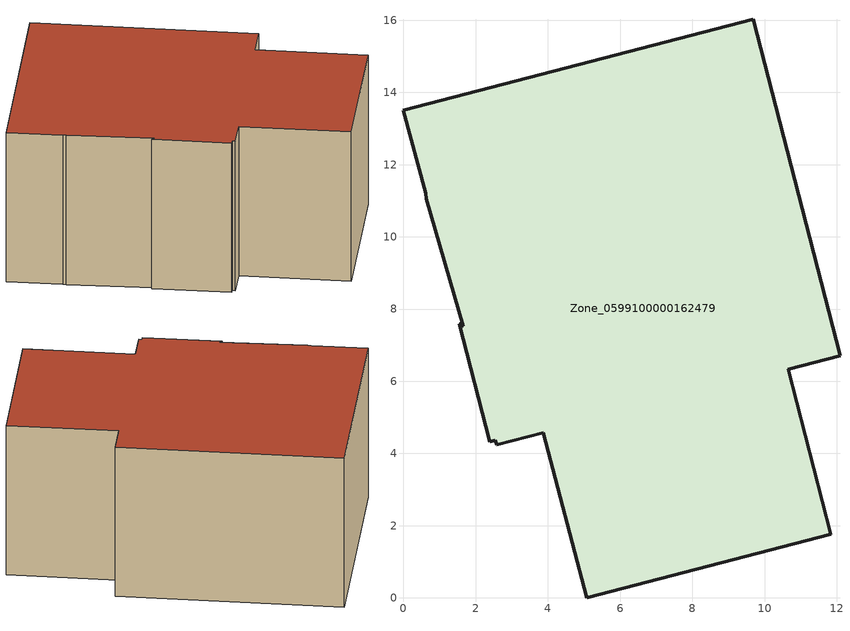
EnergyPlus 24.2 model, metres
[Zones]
Zone_0599100000162479
 floor ground (C_G): 10.65,6.34 11.84,1.76 5.07,0 3.87,4.58 2.58,4.24 2.55,4.37 2.39,4.33 1.54,7.59 1.66,7.52 0.64,11.06 0.62,11.21 0,13.51 9.69,16.03 12.09,6.71 z0
 wall outside (C_F): 11.84,1.76 10.65,6.34 12.09,6.71 9.69,16.03 0,13.51 0.62,11.21 0.64,11.06 1.66,7.52 1.54,7.59 2.39,4.33 2.55,4.37 2.58,4.24 3.87,4.58 5.07,0 11.84,1.76 z0:7.02
 roof outside (C_R): 0.62,11.21 0.64,11.06 1.66,7.52 1.54,7.59 2.39,4.33 2.55,4.37 2.58,4.24 3.87,4.58 5.07,0 11.84,1.76 10.65,6.34 12.09,6.71 9.69,16.03 0,13.51 z7.02
[BUILDING]
Pand.0599100000162479: North Axis=0; Terrain=City; Loads Convergence Tolerance Value=0.04; Temperature Convergence Tolerance Value=0.4; Solar Distribution=FullExterior; Maximum Number of Warmup Days=25; Minimum Number of Warmup Days=1
[Site:Location]
Rotterdam.The.Hague.AP_ZH_NLD Design_Conditions: Latitude=51.96; Longitude=4.45; Time Zone=1; Elevation=-4.5
[SITE:GROUNDTEMPERATURE:BUILDINGSURFACE]
18, 18, 18, 18, 18, 18, 18, 18, 18, 18, 18, 18
[MATERIAL] Thermal Absorptance=0.9; Solar Absorptance=0.7; Visible Absorptance=0.7
Name | Roughness | Thickness | Conductivity | Density | Specific Heat
G.D.1965 | MediumSmooth | 0.15 | 1 | 540 | 1210
F.D.1965 | Rough | 0.3 | 0.857143 | 1920 | 840
R.D.1965 | MediumRough | 0.2 | 0.08 | 1500 | 1000
[CONSTRUCTION]
C_G: G.D.1965
C_F: F.D.1965
C_R: R.D.1965
[ZONE]
Zone_0599100000162479: Type=1; Multiplier=1; Ceiling Height=Autocalculate; Volume=Autocalculate; Floor Area=autocalculate; Part of Total Floor Area=Yes
[ZONEINFILTRATION:DESIGNFLOWRATE]
Infil_Zone_0599100000162479: Zone or ZoneList or Space or SpaceList=Zone_0599100000162479; Schedule=AlwaysOn; Design Flow Rate Calculation Method=Flow/Area; Flow Rate per Floor Area=0.0042; Constant Term Coefficient=1; Temperature Term Coefficient=0; Velocity Term Coefficient=0; Velocity Squared Term Coefficient=0
[HVACTEMPLATE:ZONE:IDEALLOADSAIRSYSTEM]
Zone_0599100000162479: Maximum Heating Supply Air Temperature=50; Minimum Cooling Supply Air Temperature=13; Maximum Heating Supply Air Humidity Ratio=0.0156; Minimum Cooling Supply Air Humidity Ratio=0.0077; Heating Limit=NoLimit; Cooling Limit=NoLimit; Dehumidification Control Type=ConstantSensibleHeatRatio; Cooling Sensible Heat Ratio=0.7; Dehumidification Setpoint=60; Humidification Control Type=None; Humidification Setpoint=30; Outdoor Air Method=None; Outdoor Air Flow Rate per Person=0.00944; Outdoor Air Flow Rate per Zone Floor Area=0; Outdoor Air Flow Rate per Zone=0; Demand Controlled Ventilation Type=None; Outdoor Air Economizer Type=NoEconomizer; Heat Recovery Type=None; Sensible Heat Recovery Effectiveness=0.7; Latent Heat Recovery Effectiveness=0.65
[ZONECONTROL:THERMOSTAT]
ThermostatControl_Zone_0599100000162479: Zone or ZoneList=Zone_0599100000162479; Control Type Schedule=DualSetpointControlType; Control 1=Thermostat_Zone_0599100000162479; Temperature Difference Between Cutout And Setpoint=0
[THERMOSTATSETPOINT:DUALSETPOINT]
Thermostat_Zone_0599100000162479: Heating Setpoint Temperature Schedule=HeatingSetpoint_Zone_0599100000162479; Cooling Setpoint Temperature Schedule=CoolingSetpoint_Zone_0599100000162479
[SCHEDULE:COMPACT]
HeatingSetpoint_Zone_0599100000162479: Through: 12/31, For: AllDays, Until: 24:00, 21
CoolingSetpoint_Zone_0599100000162479: Through: 12/31, For: AllDays, Until: 24:00, 24
DualSetpointControlType: Through: 12/31, For: AllDays, Until: 24:00, 4
AlwaysOn: Through: 12/31, For: AllDays, Until: 24:00, 1
